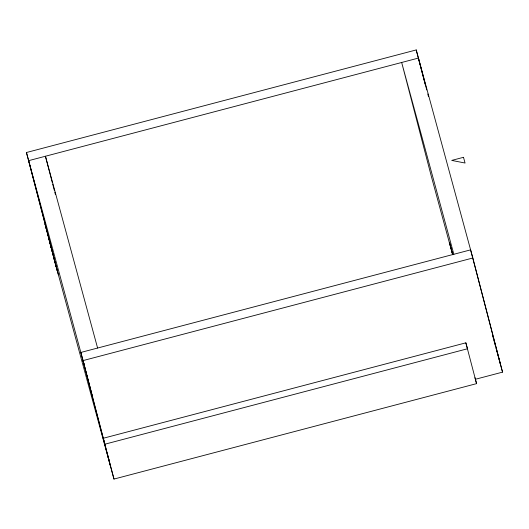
<?xml version="1.0" encoding="UTF-8"?>
<svg xmlns="http://www.w3.org/2000/svg" width="529" height="529" viewBox="0 0 529 529"><rect width="100%" height="100%" fill="white"/><g stroke="black" fill="none" stroke-linecap="round" stroke-linejoin="round"><path stroke-width="0.79" d="M465.857 342.825L467.477 348.77L104.894 444.201L103.281 438.257L465.857 342.825L476.556 383.637L113.98 479.069L56.18 266.649L26.45 152.517L416.224 49.931L472.82 258L502.55 372.132L475.392 379.273M472.82 258L83.046 360.586L113.98 479.069M492.757 336.14L493.412 338.527M493.841 340.114L495.574 346.482M496.004 348.075L502.55 372.132M453.836 254.277L401.67 62.482L431.399 176.613L452.394 253.808M452.811 254.72L449.412 242.229L452.427 253.801M474.943 377.699L476.556 383.637M97.6 348.036L45.434 156.24L52.292 182.578M26.45 152.517L84.455 365.737M46.684 230.188L45.064 224.25L57.152 270.392L48.78 238.519M49.607 241.687L51.227 247.625M107.823 455.694L109.437 461.632M54.15 259.124L55.763 265.062M82.901 360.018L92.714 397.438M500.335 363.992L470.605 249.86L80.831 352.453L110.561 466.578M426.751 89.99L418.439 58.064L28.665 160.657L58.395 274.782M427.796 93.983L428.417 96.377M416.224 49.931L425.164 84.25M52.708 184.178L54.375 190.559M54.791 192.159L55.413 194.553M463.497 157.311L451.713 160.413L465.057 163.031L463.497 157.311"/></g></svg>
